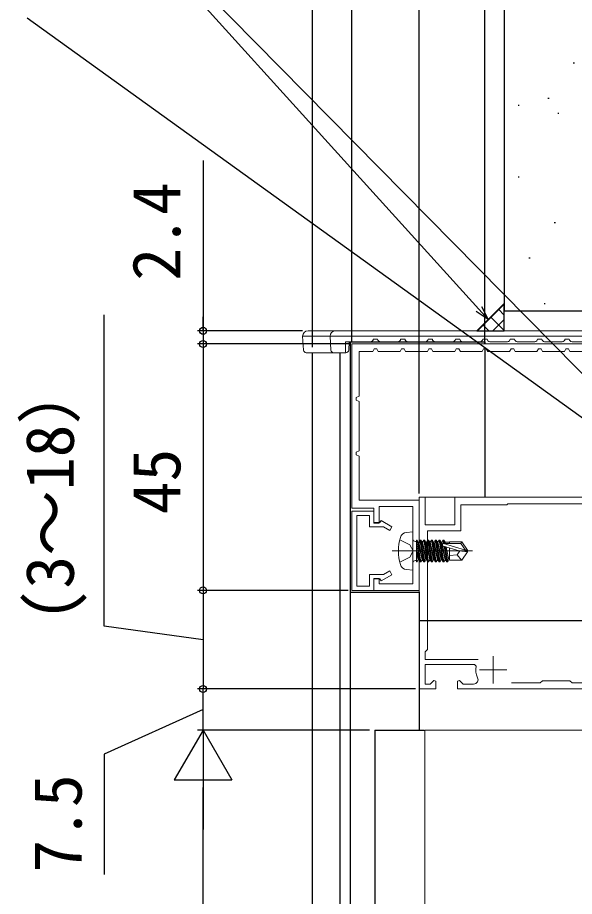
# Model space of a CAD drawing. Units: millimetres, scale not verified. Extents: x -525 to 525, y -783 to 779.
# Drawn here: x -307.3 to -205.6, y 265.5 to 426 of the extents above; entities that cross this region are included whole.
import ezdxf
from ezdxf.enums import TextEntityAlignment as Align

# ---------------------------------------------------------------- set-up
doc = ezdxf.new("R2010")
doc.units = ezdxf.units.MM
doc.header["$LTSCALE"] = 4
doc.layers.add('0-2_YKK_11', color=211, linetype='Continuous', lineweight=18)
doc.layers.add('0-5_YKK_13', color=4, linetype='Continuous', lineweight=18)
for name, color, linetype in [('0-4_YKK_12', 2, 'Continuous'), ('0-6_YKK_D', 6, 'Continuous'), ('0-8_YSS_K', 3, 'Continuous'), ('0-9_YSS_KE', 3, 'Continuous')]:
    doc.layers.add(name, color=color, linetype=linetype)
doc.styles.add('ＭＳ ゴシック', font='')
doc.styles.get('ＭＳ ゴシック').set_extended_font_data('MS Gothic')

msp = doc.modelspace()

# ---------------------------------------------------------------- linework, layer by layer
at = {"layer": '0-2_YKK_11'}
for p, q in [((-220.449, 309.371), (-220.449, 304.371)), ((-222.949, 306.871), (-217.949, 306.871))]:
    msp.add_line(p, q, dxfattribs=at)
at = {"layer": '0-2_YKK_11', "color": 30}
for points in [[(-191.949, 366.371), (-246.249, 366.371), (-246.249, 336.371), (-242.249, 336.371), (-242.249, 333.671), (-241.249, 333.671), (-241.249, 336.671), (-235.149, 336.671), (-235.149, 322.571), (-241.249, 322.571), (-241.249, 323.571), (-242.249, 323.571), (-242.249, 321.371), (-233.949, 321.371), (-233.949, 337.871), (-244.949, 337.871), (-244.949, 345.871), (-245.449, 346.126), (-245.449, 346.616), (-244.949, 346.871), (-244.949, 355.871), (-245.449, 356.126), (-245.449, 356.616), (-244.949, 356.871), (-244.949, 364.971), (-242.449, 364.971), (-242.194, 365.471), (-241.704, 365.471), (-241.449, 364.971), (-237.449, 364.971), (-237.194, 365.471), (-236.704, 365.471), (-236.449, 364.971), (-232.449, 364.971), (-232.194, 365.471), (-231.704, 365.471), (-231.449, 364.971), (-227.449, 364.971), (-227.194, 365.471), (-226.704, 365.471)], [(-226.704, 365.471), (-226.449, 364.971), (-222.449, 364.971), (-222.194, 365.471), (-221.704, 365.471), (-221.449, 364.971), (-217.449, 364.971), (-217.194, 365.471), (-216.704, 365.471), (-216.449, 364.971), (-212.449, 364.971), (-212.194, 365.471), (-211.704, 365.471), (-211.449, 364.971), (-207.449, 364.971), (-207.194, 365.471), (-206.704, 365.471), (-206.449, 364.971), (-202.449, 364.971)]]:
    msp.add_lwpolyline(points, dxfattribs=at)
at = {"layer": '0-2_YKK_11'}
for points in [[(-187.749, 337.171), (-187.749, 338.371), (-227.449, 338.371), (-227.449, 333.371), (-232.849, 333.371), (-232.849, 338.371), (-233.949, 338.371), (-233.949, 303.371), (-230.949, 303.371), (-230.949, 304.771), (-231.319, 304.925), (-231.973, 304.271), (-232.849, 304.271), (-232.849, 307.871), (-223.878, 307.871), (-223.584, 307.511)], [(-217.102, 304.471), (-211.849, 304.471), (-211.449, 304.871), (-206.449, 304.871), (-206.049, 304.471), (-190.949, 304.471), (-190.949, 332.171), (-191.999, 332.171), (-191.999, 337.171), (-217.749, 337.171), (-217.949, 336.971), (-226.349, 336.971), (-226.349, 332.271), (-232.449, 332.271), (-232.449, 310.571), (-232.849, 310.171), (-232.849, 308.771), (-223.17, 308.771)], [(-224.021, 304.271), (-225.925, 304.271), (-226.579, 304.925), (-226.949, 304.771), (-226.949, 303.371)], [(-226.949, 303.371), (-186.049, 303.371), (-186.049, 304.471)]]:
    msp.add_lwpolyline(points, dxfattribs=at)
at = {"layer": '0-2_YKK_11', "color": 30}
msp.add_lwpolyline([(-246.249, 335.871), (-246.249, 321.371), (-242.249, 321.371), (-242.249, 323.471), (-241.149, 323.471), (-240.934, 323.098), (-238.949, 324.244), (-239.349, 324.937), (-240.502, 324.271), (-243.049, 324.271), (-243.049, 322.171), (-245.349, 322.171), (-245.349, 335.071), (-243.049, 335.071), (-243.049, 332.971), (-240.502, 332.971), (-239.349, 332.306), (-238.949, 332.999), (-240.934, 334.144), (-241.149, 333.771), (-242.249, 333.771), (-242.249, 335.871)], close=True, dxfattribs=at)
at = {"layer": '0-2_YKK_11'}
for centre, radius, start, end in [((-220.449, 306.871), 3.2, 168.46306, 206.74369), ((-224.021, 305.071), 0.8, 269.99998, 26.74369)]:
    msp.add_arc(centre, radius, start, end, dxfattribs=at)
at = {"layer": '0-4_YKK_12'}
for p, q in [((-246.549, 366.771), (-221.949, 366.771)), ((-221.949, 366.771), (-221.949, 366.371)), ((-253.448, 117.599), (-253.448, 364.771)), ((-248.46, 364.771), (-248.46, 117.599)), ((-221.949, 365.471), (-221.949, 338.371)), ((-233.949, 320.971), (-246.549, 320.971)), ((-233.949, 321.071), (-233.949, 295.871)), ((-233.949, 315.871), (-152.949, 315.871)), ((-242.049, 295.871), (-242.049, 117.599)), ((-242.049, 295.871), (-233.049, 295.871))]:
    msp.add_line(p, q, dxfattribs=at)
msp.add_lwpolyline([(-246.549, 366.771), (-246.549, 320.971), (-246.549, 117.599)], dxfattribs=at)
at = {"layer": '0-5_YKK_13'}
for p, q in [((-254.355, 367.771), (-255.249, 367.771)), ((-255.094, 365.241), (-255.249, 367.771)), ((-254.355, 367.771), (-253.916, 367.771)), ((-254.249, 368.771), (-253.363, 368.771)), ((-250.249, 367.771), (-253.916, 367.771)), ((-253.363, 368.771), (-249.249, 368.771)), ((-250.249, 367.771), (-249.249, 367.771)), ((-250.094, 365.241), (-250.249, 367.771)), ((-249.249, 368.771), (-191.949, 368.771)), ((-191.949, 367.771), (-249.249, 367.771)), ((-242.849, 366.771), (-247.405, 366.771)), ((-246.749, 366.771), (-246.843, 365.241)), ((-241.549, 367.271), (-242.349, 367.271)), ((-237.849, 366.771), (-241.049, 366.771)), ((-236.549, 367.271), (-237.349, 367.271)), ((-232.849, 366.771), (-236.049, 366.771)), ((-231.549, 367.271), (-232.349, 367.271)), ((-227.849, 366.771), (-231.049, 366.771)), ((-226.549, 367.271), (-227.349, 367.271)), ((-222.849, 366.771), (-226.049, 366.771)), ((-221.549, 367.271), (-222.349, 367.271)), ((-217.849, 366.771), (-221.049, 366.771)), ((-216.549, 367.271), (-217.349, 367.271)), ((-212.849, 366.771), (-216.049, 366.771)), ((-211.549, 367.271), (-212.349, 367.271)), ((-207.849, 366.771), (-211.049, 366.771)), ((-206.549, 367.271), (-207.349, 367.271)), ((-202.849, 366.771), (-206.049, 366.771)), ((-253.706, 364.771), (-254.595, 364.771)), ((-253.555, 364.771), (-253.706, 364.771)), ((-249.595, 364.771), (-253.555, 364.771)), ((-249.249, 364.771), (-249.595, 364.771)), ((-247.534, 364.771), (-249.249, 364.771)), ((-247.342, 364.771), (-247.534, 364.771)), ((-235.147, 332.071), (-236.266, 331.973)), ((-235.147, 332.071), (-235.147, 325.071)), ((-234.647, 330.301), (-234.447, 330.301)), ((-234.447, 330.55), (-234.447, 326.592)), ((-234.447, 330.55), (-234.36, 330.55)), ((-233.66, 326.592), (-234.36, 330.55)), ((-234.36, 330.55), (-234.141, 330.171)), ((-234.141, 330.171), (-233.441, 326.971)), ((-234.053, 330.171), (-234.141, 330.171)), ((-233.834, 330.55), (-234.053, 330.171)), ((-233.353, 326.971), (-234.053, 330.171)), ((-233.834, 330.55), (-233.66, 330.55)), ((-232.96, 326.592), (-233.66, 330.55)), ((-233.66, 330.55), (-233.441, 330.171)), ((-233.441, 330.171), (-232.741, 326.971)), ((-233.353, 330.171), (-233.441, 330.171)), ((-233.134, 330.55), (-233.353, 330.171)), ((-232.653, 330.171), (-232.741, 330.171)), ((-232.434, 330.55), (-232.653, 330.171)), ((-231.953, 326.971), (-232.653, 330.171)), ((-232.434, 330.55), (-232.26, 330.55)), ((-232.434, 330.55), (-231.734, 326.592)), ((-232.26, 330.55), (-232.041, 330.171)), ((-231.56, 326.592), (-232.26, 330.55)), ((-232.041, 330.171), (-231.341, 326.971)), ((-231.953, 330.171), (-232.041, 330.171)), ((-231.734, 330.55), (-231.953, 330.171)), ((-231.253, 326.971), (-231.953, 330.171)), ((-231.734, 330.55), (-231.034, 326.592)), ((-231.734, 330.55), (-231.56, 330.55)), ((-231.56, 330.55), (-231.341, 330.171)), ((-230.86, 326.592), (-231.56, 330.55)), ((-231.341, 330.171), (-230.641, 326.971)), ((-231.253, 330.171), (-231.341, 330.171)), ((-231.034, 330.55), (-231.253, 330.171)), ((-230.553, 326.971), (-231.253, 330.171)), ((-231.034, 330.55), (-230.334, 326.592)), ((-231.034, 330.55), (-230.86, 330.55)), ((-230.86, 330.55), (-230.641, 330.171)), ((-230.16, 326.592), (-230.86, 330.55)), ((-230.641, 330.171), (-229.941, 326.971)), ((-230.553, 330.171), (-230.641, 330.171)), ((-230.334, 330.55), (-230.553, 330.171)), ((-229.853, 326.971), (-230.553, 330.171)), ((-230.334, 330.55), (-229.634, 326.592)), ((-230.334, 330.55), (-230.16, 330.55)), ((-230.16, 330.55), (-229.941, 330.171)), ((-229.46, 326.592), (-230.16, 330.55)), ((-229.941, 330.171), (-229.241, 326.971)), ((-229.853, 330.171), (-229.941, 330.171)), ((-229.634, 330.55), (-229.853, 330.171)), ((-229.153, 326.971), (-229.853, 330.171)), ((-229.634, 330.55), (-229.523, 329.92)), ((-229.634, 330.55), (-229.46, 330.55)), ((-226.653, 328.571), (-229.554, 329.431)), ((-229.348, 329.921), (-229.46, 330.55)), ((-229.43, 329.394), (-228.934, 326.592)), ((-228.76, 326.592), (-229.245, 329.339)), ((-228.447, 330.171), (-229.241, 330.171)), ((-229.046, 329.28), (-228.541, 326.971)), ((-228.447, 330.221), (-228.447, 329.921)), ((-228.447, 329.103), (-228.447, 326.921)), ((-226.352, 329.921), (-225.509, 328.721)), ((-226.159, 330.221), (-225.147, 328.721)), ((-238.9, 328.571), (-224.217, 328.571)), ((-234.447, 328.371), (-234.141, 326.971)), ((-227.047, 327.871), (-226.235, 326.921)), ((-226.653, 328.571), (-225.147, 328.571)), ((-226.653, 328.571), (-225.147, 328.421)), ((-226.159, 326.921), (-225.147, 328.421)), ((-225.509, 328.721), (-225.147, 328.721)), ((-225.147, 328.721), (-225.147, 328.421)), ((-234.647, 326.841), (-234.447, 326.841)), ((-234.36, 326.592), (-234.141, 326.971)), ((-234.053, 326.971), (-234.141, 326.971)), ((-233.66, 326.592), (-233.441, 326.971)), ((-233.353, 326.971), (-233.441, 326.971)), ((-233.134, 326.592), (-232.96, 326.592)), ((-232.96, 326.592), (-232.741, 326.971)), ((-232.653, 326.971), (-232.741, 326.971)), ((-232.26, 326.592), (-232.041, 326.971)), ((-231.953, 326.971), (-232.041, 326.971)), ((-231.734, 326.592), (-231.953, 326.971)), ((-231.734, 326.592), (-231.56, 326.592)), ((-231.56, 326.592), (-231.341, 326.971)), ((-231.253, 326.971), (-231.341, 326.971)), ((-231.034, 326.592), (-231.253, 326.971)), ((-231.034, 326.592), (-230.86, 326.592)), ((-230.86, 326.592), (-230.641, 326.971)), ((-230.553, 326.971), (-230.641, 326.971)), ((-230.334, 326.592), (-230.553, 326.971)), ((-230.334, 326.592), (-230.16, 326.592)), ((-230.16, 326.592), (-229.941, 326.971)), ((-229.853, 326.971), (-229.941, 326.971)), ((-229.634, 326.592), (-229.853, 326.971)), ((-229.634, 326.592), (-229.46, 326.592)), ((-229.46, 326.592), (-229.241, 326.971)), ((-229.153, 326.971), (-229.241, 326.971)), ((-228.934, 326.592), (-229.153, 326.971)), ((-228.934, 326.592), (-228.76, 326.592)), ((-228.76, 326.592), (-228.541, 326.971)), ((-228.453, 326.971), (-228.541, 326.971)), ((-228.447, 326.921), (-226.159, 326.921)), ((-235.147, 325.071), (-236.266, 325.169))]:
    msp.add_line(p, q, dxfattribs=at)
for points in [[(-247.422, 365.241), (-247.409, 366.422), (-247.405, 366.771)], [(-247.422, 365.241), (-247.429, 365.079), (-247.446, 364.94), (-247.473, 364.836), (-247.51, 364.779), (-247.533, 364.771), (-247.534, 364.771)], [(-237.51, 330.621), (-235.695, 329.716), (-235.086, 328.571)], [(-234.447, 330.057), (-233.834, 326.592), (-233.66, 326.592)], [(-233.834, 330.55), (-233.134, 326.592), (-233.353, 326.971)], [(-232.434, 326.592), (-232.653, 326.971), (-233.353, 330.171)], [(-233.134, 330.55), (-232.434, 326.592), (-232.26, 326.592), (-232.96, 330.55)], [(-233.134, 330.55), (-232.96, 330.55), (-232.741, 330.171), (-232.041, 326.971)], [(-225.509, 328.721), (-229.498, 329.921), (-226.352, 329.921)], [(-229.46, 330.55), (-229.241, 330.171), (-229.186, 329.921)], [(-228.447, 330.221), (-226.159, 330.221), (-226.352, 329.921)], [(-237.51, 326.521), (-235.695, 327.426), (-235.086, 328.571)], [(-233.834, 326.592), (-234.053, 326.971), (-234.447, 328.772)], [(-226.546, 328.571), (-227.047, 327.871), (-228.447, 327.731)], [(-234.447, 326.592), (-234.36, 326.592), (-234.447, 327.086)], [(-190.949, 295.871), (-232.949, 295.871), (-232.949, 117.599)]]:
    msp.add_lwpolyline(points, dxfattribs=at)
msp.add_lwpolyline([(-233.949, 338.371), (-152.949, 338.371), (-152.949, 315.871), (-233.949, 315.871)], close=True, dxfattribs=at)
for centre, radius, start, end in [((-254.249, 367.771), 1, 90, 180), ((-249.249, 367.771), 1, 90, 180), ((-242.849, 367.271), 0.5, 270, 0), ((-241.049, 367.271), 0.5, 180, 270), ((-237.849, 367.271), 0.5, 270, 0), ((-236.049, 367.271), 0.5, 180, 270), ((-232.849, 367.271), 0.5, 270, 0), ((-231.049, 367.271), 0.5, 180, 270), ((-227.849, 367.271), 0.5, 270, 0), ((-226.049, 367.271), 0.5, 180, 270), ((-222.849, 367.271), 0.5, 270, 0), ((-221.049, 367.271), 0.5, 180, 270), ((-217.849, 367.271), 0.5, 270, 0), ((-216.049, 367.271), 0.5, 180, 270), ((-212.849, 367.271), 0.5, 270, 0), ((-211.049, 367.271), 0.5, 180, 270), ((-207.849, 367.271), 0.5, 270, 0), ((-206.049, 367.271), 0.5, 180, 270), ((-254.595, 365.271), 0.5, 183.5, 270), ((-249.595, 365.271), 0.5, 183.5, 270), ((-247.342, 365.271), 0.5, 270, 356.5), ((-228.747, 328.571), 9, 164.11915, 195.88085), ((-236.153, 330.678), 1.3, 95, 164.11915), ((-234.647, 330.801), 0.5, 180, 270), ((-229.498, 329.673), 0.248, 90, 257.19096), ((-236.153, 326.464), 1.3, 195.88085, 265), ((-234.647, 326.341), 0.5, 90, 180)]:
    msp.add_arc(centre, radius, start, end, dxfattribs=at)
at = {"layer": '0-6_YKK_D'}
for p, q in [((-253.448, 365.771), (-253.448, 476.371)), ((-233.949, 339.071), (-233.949, 476.371)), ((-253.448, 365.771), (-253.448, 456.371)), ((-246.249, 366.871), (-246.249, 456.371)), ((-246.249, 366.871), (-246.249, 456.371)), ((-221.949, 366.471), (-221.949, 456.371)), ((-273.437, 368.771), (-273.437, 371.321)), ((-255.249, 368.771), (-274.437, 368.771)), ((-273.437, 368.771), (-273.437, 366.371)), ((-255.449, 366.371), (-274.437, 366.371)), ((-246.749, 366.371), (-274.437, 366.371)), ((-273.437, 366.371), (-273.437, 321.371)), ((-273.437, 366.371), (-273.437, 363.821)), ((-246.949, 321.371), (-274.437, 321.371)), ((-247.803, 321.371), (-274.437, 321.371)), ((-273.437, 321.371), (-273.437, 303.371)), ((-255.543, 303.371), (-274.437, 303.371)), ((-234.649, 303.371), (-274.437, 303.371)), ((-273.437, 295.871), (-273.437, 303.371)), ((-273.437, 295.871), (-278.687, 286.777)), ((-254.448, 295.871), (-274.437, 295.871)), ((-243.049, 295.871), (-274.437, 295.871)), ((-273.437, 295.871), (-268.187, 286.777)), ((-273.437, 295.871), (-273.437, 277.684)), ((-278.687, 286.777), (-268.187, 286.777)), ((-273.437, -89.629), (-273.437, 285.371))]:
    msp.add_line(p, q, dxfattribs=at)
for points in [[(-221.37, 370.851), (-223.082, 372.741), (-304.454, 462.605)], [(-194.402, 351.017), (-196.192, 352.833), (-304.454, 462.605)], [(-189.446, 342.26), (-191.515, 343.75), (-305.536, 425.887)], [(-273.437, 399.887), (-273.437, 368.771), (-273.437, 366.371)], [(-222.575, 373.2), (-221.37, 370.851), (-223.588, 372.283)], [(-273.437, 312.371), (-291.469, 314.831), (-291.469, 371.694)], [(-273.437, 299.621), (-291.469, 291.446), (-291.469, 269.491)]]:
    msp.add_lwpolyline(points, dxfattribs=at)
for centre in [(-273.437, 368.771), (-273.437, 366.371), (-273.437, 366.371), (-273.437, 321.371), (-273.437, 321.371), (-273.437, 303.371), (-273.437, 303.371)]:
    msp.add_circle(centre, 0.637, dxfattribs=at)
at = {"layer": '0-8_YSS_K'}
for p, q in [((-205.83, 417.725), (-205.63, 417.725)), ((-210.455, 411.249), (-210.255, 411.249)), ((-215.913, 409.988), (-215.713, 409.988)), ((-208.644, 408.534), (-208.444, 408.534)), ((-215.913, 396.903), (-215.713, 396.903)), ((-209.298, 388.568), (-209.098, 388.568)), ((-213.923, 382.092), (-213.723, 382.092)), ((-223.334, 368.771), (-218.449, 373.656)), ((-218.449, 371.659), (-219.505, 372.716)), ((-211.148, 373.765), (-210.948, 373.765)), ((-218.449, 368.831), (-220.92, 371.302)), ((-220.505, 368.772), (-218.449, 370.827)), ((-221.218, 368.772), (-222.334, 369.887))]:
    msp.add_line(p, q, dxfattribs=at)
msp.add_lwpolyline([(-218.449, 373.772), (-223.45, 368.771), (-218.449, 373.771)], dxfattribs=at)
msp.add_lwpolyline([(-218.449, 373.772), (-223.45, 368.771), (-218.449, 368.771)], close=True, dxfattribs=at)
at = {"layer": '0-9_YSS_KE'}
for p in [(-218.449, 442.37), (-199.449, 372.371)]:
    msp.add_line(p, (-218.449, 372.371), dxfattribs=at)

# ---------------------------------------------------------------- texts
at = {"layer": '0-6_YKK_D', "style": 'ＭＳ ゴシック'}
for s, p in [('2.4', (-274.937, 377.933)), ('(3～18）', (-294.401, 315.717)), ('45', (-274.937, 335.28)), ('7.5', (-292.969, 269.832))]:
    msp.add_text(s, height=8.798, rotation=90, dxfattribs=at).set_placement(p, align=Align.BOTTOM_LEFT)

doc.saveas('drawing.dxf')
